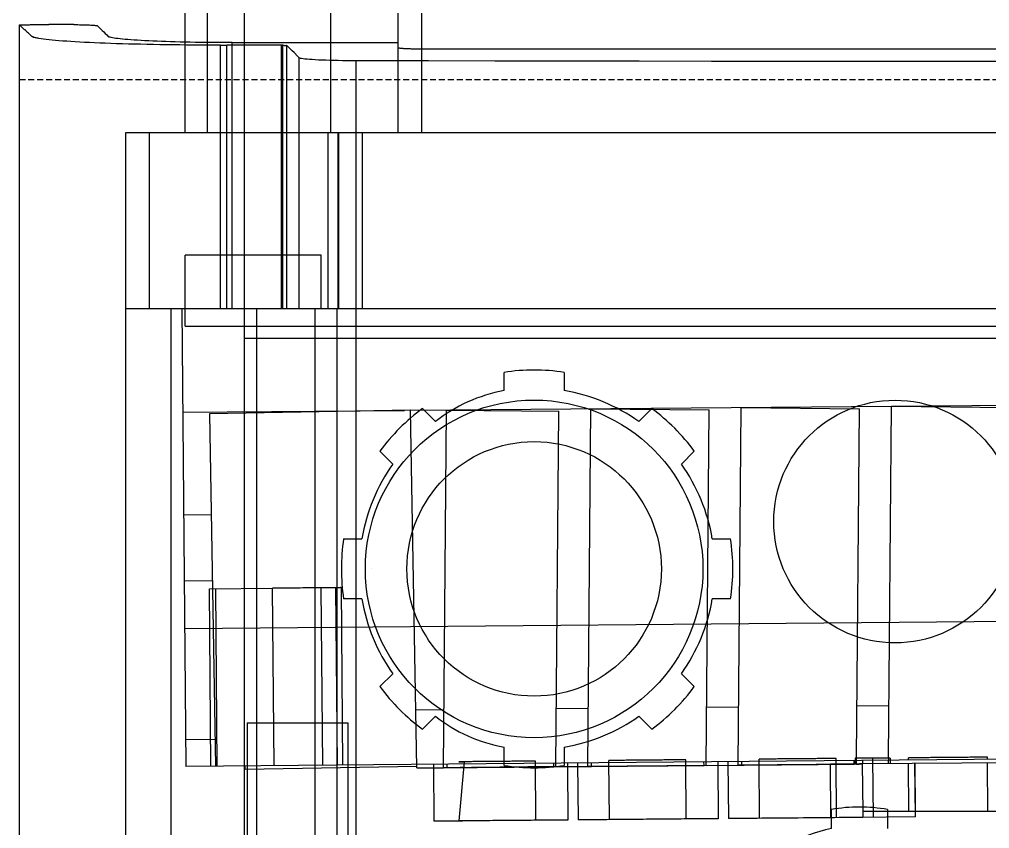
# Model space of a CAD drawing. Extents: x 0 to 171, y 0 to 233.
# Drawn here: x 0 to 81.5, y 80.1 to 148.1 of the extents above; entities that cross this region are included whole.
import ezdxf

# ---------------------------------------------------------------- set-up
doc = ezdxf.new("R2010")
doc.units = 0
doc.linetypes.add('DASHED', pattern=[0.75, 0.5, -0.25])
doc.layers.add('-15N-THT. THIẾT BỊ ĐÓNG MỞ', color=40, linetype='CONTINUOUS')

# ---------------------------------------------------------------- blocks, each defined once
blk = doc.blocks.new('06 - N - SC VSD CHIẾU TRÊN ATV630U75~D11N4')
at = {"layer": '-15N-THT. THIẾT BỊ ĐÓNG MỞ'}
for p, q in [((-71.578, -94.451), (-71.578, 0)), ((-69.693, -94.451), (-69.693, -11.931)), ((-66.607, -11.931), (-66.607, -210.138)), ((-59.335, -94.451), (-59.335, -11.931)), ((-53.682, -94.451), (-53.682, -11.931)), ((-51.693, -94.451), (-51.693, -11.931)), ((-85.5, -85.395), (-85.496, -85.394)), ((-85.208, -85.687), (-85.5, -85.395)), ((-85.5, -233), (-85.5, -85.395)), ((-85.496, -85.394), (-85.485, -85.394)), ((-85.485, -85.394), (-85.467, -85.394)), ((-85.467, -85.394), (-85.443, -85.393)), ((-85.443, -85.393), (-85.411, -85.393)), ((-85.411, -85.393), (-85.374, -85.392)), ((-85.374, -85.392), (-85.33, -85.392)), ((-85.33, -85.392), (-85.281, -85.392)), ((-85.281, -85.392), (-85.227, -85.391)), ((-85.227, -85.391), (-85.169, -85.391)), ((-85.169, -85.391), (-85.106, -85.391)), ((-85.106, -85.391), (-85.039, -85.391)), ((-85.039, -85.391), (-84.969, -85.39)), ((-84.969, -85.39), (-84.896, -85.39)), ((-84.896, -85.39), (-84.82, -85.39)), ((-84.82, -85.39), (-84.742, -85.39)), ((-84.742, -85.39), (-84.662, -85.39)), ((-84.662, -85.39), (-84.58, -85.389)), ((-84.58, -85.389), (-84.496, -85.389)), ((-84.496, -85.389), (-84.41, -85.389)), ((-84.41, -85.389), (-84.323, -85.389)), ((-84.323, -85.389), (-84.235, -85.389)), ((-84.235, -85.389), (-84.145, -85.389)), ((-84.145, -85.389), (-84.055, -85.388)), ((-84.055, -85.388), (-83.963, -85.388)), ((-83.963, -85.388), (-83.871, -85.388)), ((-83.871, -85.388), (-83.778, -85.388)), ((-83.778, -85.388), (-83.684, -85.388)), ((-83.684, -85.388), (-83.59, -85.388)), ((-83.59, -85.388), (-83.495, -85.388)), ((-83.495, -85.388), (-83.4, -85.388)), ((-83.4, -85.388), (-83.305, -85.388)), ((-83.305, -85.388), (-83.209, -85.388)), ((-83.209, -85.388), (-83.114, -85.388)), ((-83.114, -85.388), (-83.018, -85.388)), ((-80.916, -85.388), (-83.018, -85.388)), ((-80.916, -85.388), (-80.757, -85.388)), ((-80.757, -85.388), (-80.599, -85.389)), ((-80.599, -85.389), (-80.443, -85.391)), ((-80.443, -85.391), (-80.29, -85.393)), ((-80.29, -85.393), (-80.141, -85.396)), ((-80.141, -85.396), (-79.998, -85.4)), ((-79.998, -85.4), (-79.86, -85.404)), ((-79.86, -85.404), (-79.728, -85.408)), ((-79.728, -85.408), (-79.605, -85.414)), ((-79.605, -85.414), (-79.49, -85.419)), ((-79.49, -85.419), (-79.384, -85.426)), ((-79.384, -85.426), (-79.287, -85.432)), ((-79.287, -85.432), (-79.201, -85.439)), ((-79.201, -85.439), (-79.126, -85.447)), ((-79.126, -85.447), (-79.063, -85.454)), ((-79.063, -85.454), (-79.011, -85.462)), ((-79.011, -85.462), (-78.972, -85.47)), ((-78.972, -85.47), (-78.945, -85.478)), ((-78.945, -85.478), (-78.93, -85.487)), ((-78.93, -85.487), (-78.802, -85.614)), ((-85.149, -85.745), (-85.208, -85.687)), ((-85.091, -85.804), (-85.149, -85.745)), ((-85.091, -85.804), (-85.091, -85.803)), ((-85.091, -85.803), (-85.091, -85.803)), ((-85.091, -85.803), (-85.09, -85.803)), ((-85.091, -85.804), (-85.091, -85.804)), ((-85.09, -85.803), (-85.09, -85.803)), ((-85.09, -85.803), (-85.089, -85.803)), ((-85.089, -85.803), (-85.088, -85.803)), ((-85.088, -85.803), (-85.088, -85.803)), ((-85.088, -85.803), (-85.087, -85.803)), ((-85.087, -85.803), (-85.086, -85.803)), ((-85.086, -85.803), (-85.085, -85.803)), ((-85.085, -85.803), (-85.083, -85.803)), ((-85.083, -85.803), (-85.082, -85.803)), ((-85.082, -85.803), (-85.081, -85.803)), ((-85.081, -85.803), (-85.079, -85.803)), ((-85.079, -85.803), (-85.077, -85.803)), ((-85.077, -85.803), (-85.076, -85.803)), ((-85.076, -85.803), (-85.074, -85.803)), ((-85.074, -85.803), (-85.072, -85.803)), ((-85.072, -85.803), (-85.07, -85.803)), ((-85.07, -85.803), (-85.068, -85.803)), ((-85.068, -85.803), (-85.065, -85.803)), ((-85.065, -85.803), (-85.063, -85.803)), ((-85.063, -85.803), (-85.061, -85.803)), ((-85.061, -85.803), (-85.058, -85.803)), ((-85.058, -85.803), (-85.055, -85.803)), ((-85.055, -85.803), (-85.053, -85.803)), ((-85.053, -85.803), (-85.05, -85.803)), ((-85.05, -85.803), (-85.047, -85.803)), ((-85.047, -85.803), (-85.044, -85.803)), ((-85.044, -85.803), (-85.04, -85.803)), ((-84.807, -86.037), (-85.04, -85.803)), ((-84.729, -86.115), (-84.807, -86.037)), ((-84.651, -86.193), (-84.729, -86.115)), ((-84.495, -86.349), (-84.651, -86.193)), ((-84.479, -86.362), (-84.495, -86.349)), ((-84.459, -86.376), (-84.479, -86.362)), ((-84.434, -86.389), (-84.459, -86.376)), ((-84.406, -86.403), (-84.434, -86.389)), ((-84.373, -86.416), (-84.406, -86.403)), ((-78.802, -85.614), (-78.675, -85.742)), ((-78.675, -85.742), (-78.547, -85.87)), ((-78.547, -85.87), (-78.419, -85.997)), ((-78.419, -85.997), (-78.292, -86.125)), ((-78.292, -86.125), (-78.164, -86.253)), ((-78.164, -86.253), (-78.036, -86.38)), ((-78.003, -86.404), (-78.036, -86.38)), ((-84.335, -86.43), (-84.373, -86.416)), ((-84.294, -86.443), (-84.335, -86.43)), ((-84.33, -86.448), (-84.326, -86.447)), ((-84.277, -86.462), (-84.33, -86.448)), ((-84.326, -86.447), (-84.322, -86.446)), ((-84.322, -86.446), (-84.317, -86.446)), ((-84.317, -86.446), (-84.312, -86.445)), ((-84.312, -86.445), (-84.306, -86.444)), ((-84.306, -86.444), (-84.3, -86.444)), ((-84.3, -86.444), (-84.294, -86.443)), ((-84.22, -86.477), (-84.277, -86.462)), ((-84.157, -86.491), (-84.22, -86.477)), ((-84.089, -86.506), (-84.157, -86.491)), ((-84.016, -86.52), (-84.089, -86.506)), ((-83.938, -86.535), (-84.016, -86.52)), ((-83.855, -86.549), (-83.938, -86.535)), ((-83.673, -86.577), (-83.855, -86.549)), ((-83.472, -86.605), (-83.673, -86.577)), ((-83.251, -86.632), (-83.472, -86.605)), ((-83.01, -86.659), (-83.251, -86.632)), ((-82.751, -86.686), (-83.01, -86.659)), ((-82.472, -86.712), (-82.751, -86.686)), ((-82.174, -86.737), (-82.472, -86.712)), ((-81.859, -86.762), (-82.174, -86.737)), ((-81.526, -86.786), (-81.859, -86.762)), ((-81.176, -86.809), (-81.526, -86.786)), ((-80.809, -86.832), (-81.176, -86.809)), ((-80.426, -86.854), (-80.809, -86.832)), ((-80.028, -86.875), (-80.426, -86.854)), ((-79.614, -86.896), (-80.028, -86.875)), ((-79.186, -86.916), (-79.614, -86.896)), ((-78.744, -86.934), (-79.186, -86.916)), ((-78.288, -86.952), (-78.744, -86.934)), ((-77.82, -86.97), (-78.288, -86.952)), ((-77.95, -86.428), (-78.003, -86.404)), ((-77.877, -86.451), (-77.95, -86.428)), ((-77.786, -86.474), (-77.877, -86.451)), ((-77.34, -86.986), (-77.82, -86.97)), ((-77.675, -86.497), (-77.786, -86.474)), ((-77.545, -86.52), (-77.675, -86.497)), ((-77.397, -86.542), (-77.545, -86.52)), ((-77.23, -86.564), (-77.397, -86.542)), ((-76.849, -87.001), (-77.34, -86.986)), ((-77.046, -86.586), (-77.23, -86.564)), ((-76.843, -86.607), (-77.046, -86.586)), ((-76.347, -87.015), (-76.849, -87.001)), ((-76.623, -86.628), (-76.843, -86.607)), ((-76.386, -86.648), (-76.623, -86.628)), ((-76.132, -86.668), (-76.386, -86.648)), ((-75.835, -87.029), (-76.347, -87.015)), ((-75.863, -86.687), (-76.132, -86.668)), ((-75.578, -86.705), (-75.863, -86.687)), ((-75.314, -87.041), (-75.835, -87.029)), ((-75.278, -86.723), (-75.578, -86.705)), ((-74.783, -87.052), (-75.314, -87.041)), ((-74.963, -86.74), (-75.278, -86.723)), ((-74.635, -86.756), (-74.963, -86.74)), ((-74.245, -87.063), (-74.783, -87.052)), ((-74.294, -86.772), (-74.635, -86.756)), ((-73.939, -86.787), (-74.294, -86.772)), ((-73.7, -87.072), (-74.245, -87.063)), ((-73.573, -86.801), (-73.939, -86.787)), ((-73.148, -87.08), (-73.7, -87.072)), ((-73.196, -86.814), (-73.573, -86.801)), ((-72.808, -86.826), (-73.196, -86.814)), ((-72.591, -87.087), (-73.148, -87.08)), ((-72.41, -86.838), (-72.808, -86.826)), ((-72.029, -87.093), (-72.591, -87.087)), ((-72.003, -86.848), (-72.41, -86.838)), ((-71.464, -87.098), (-72.029, -87.093)), ((-71.588, -86.858), (-72.003, -86.848)), ((-71.166, -86.866), (-71.588, -86.858)), ((-70.896, -87.102), (-71.464, -87.098)), ((-70.736, -86.874), (-71.166, -86.866)), ((-70.326, -87.105), (-70.896, -87.102)), ((-70.301, -86.88), (-70.736, -86.874)), ((-69.753, -87.107), (-70.326, -87.105)), ((-69.86, -86.886), (-70.301, -86.88)), ((-69.416, -86.891), (-69.86, -86.886)), ((-69.18, -87.107), (-69.753, -87.107)), ((-68.968, -86.894), (-69.416, -86.891)), ((-68.605, -87.107), (-69.18, -87.107)), ((-68.517, -86.897), (-68.968, -86.894)), ((-68.605, -87.107), (-68.53, -87.109)), ((-68.605, -109.225), (-68.605, -87.107)), ((-68.53, -87.109), (-68.381, -87.113)), ((-68.064, -86.898), (-68.517, -86.897)), ((-68.381, -87.113), (-68.306, -87.115)), ((-68.306, -87.115), (-68.232, -87.118)), ((-68.232, -87.118), (-68.157, -87.12)), ((-68.157, -87.12), (-68.083, -87.122)), ((-67.813, -87.122), (-68.083, -87.122)), ((-68.083, -109.225), (-68.083, -87.122)), ((-67.611, -86.899), (-68.064, -86.898)), ((-67.746, -87.122), (-67.813, -87.122)), ((-63.52, -87.122), (-67.746, -87.122)), ((-67.611, -109.225), (-67.611, -86.899)), ((-67.611, -86.899), (-53.701, -86.899)), ((-63.498, -87.122), (-63.52, -87.122)), ((-63.52, -87.122), (-63.52, -109.225)), ((-63.431, -87.123), (-63.498, -87.122)), ((-63.408, -87.123), (-63.431, -87.123)), ((-63.364, -87.123), (-63.408, -87.123)), ((-63.364, -87.123), (-63.343, -87.124)), ((-63.364, -109.225), (-63.364, -87.123)), ((-63.343, -87.124), (-63.323, -87.124)), ((-63.323, -87.124), (-63.303, -87.124)), ((-63.303, -87.124), (-63.283, -87.125)), ((-63.283, -87.125), (-63.264, -87.125)), ((-63.264, -87.125), (-63.246, -87.126)), ((-63.246, -87.126), (-63.228, -87.127)), ((-63.228, -87.127), (-63.211, -87.127)), ((-63.211, -87.127), (-63.194, -87.128)), ((-63.194, -87.128), (-63.178, -87.129)), ((-63.178, -87.129), (-63.162, -87.13)), ((-63.162, -87.13), (-63.147, -87.13)), ((-63.147, -87.13), (-63.133, -87.131)), ((-63.133, -87.131), (-63.12, -87.132)), ((-63.12, -87.132), (-63.108, -87.133)), ((-63.108, -87.133), (-63.096, -87.134)), ((-63.096, -87.134), (-63.085, -87.135)), ((-63.085, -87.135), (-63.075, -87.136)), ((-63.075, -87.136), (-63.066, -87.137)), ((-63.054, -87.138), (-63.066, -87.137)), ((-63.066, -87.137), (-63.066, -109.225)), ((-63.048, -87.138), (-63.054, -87.138)), ((-63.042, -87.138), (-63.048, -87.138)), ((-63.036, -87.138), (-63.042, -87.138)), ((-63.03, -87.139), (-63.036, -87.138)), ((-63.024, -87.139), (-63.03, -87.139)), ((-62.727, -87.436), (-63.024, -87.139)), ((-63.024, -109.225), (-63.024, -87.139)), ((-53.701, -86.899), (-53.701, -94.451)), ((-53.701, -86.899), (-53.696, -86.902)), ((-53.696, -86.902), (-53.691, -86.906)), ((-53.691, -86.906), (-53.688, -86.909)), ((-53.688, -86.909), (-53.685, -86.913)), ((-53.685, -86.913), (-53.683, -86.917)), ((-53.683, -86.917), (-53.682, -86.92)), ((-53.682, -86.92), (-53.682, -86.924)), ((-62.578, -87.585), (-62.727, -87.436)), ((-62.429, -87.733), (-62.578, -87.585)), ((-62.132, -88.031), (-62.429, -87.733)), ((-61.984, -88.179), (-62.132, -88.031)), ((-53.68, -87.345), (-53.682, -87.34)), ((-53.674, -87.35), (-53.68, -87.345)), ((-53.664, -87.354), (-53.674, -87.35)), ((-53.65, -87.359), (-53.664, -87.354)), ((-53.632, -87.364), (-53.65, -87.359)), ((-53.61, -87.368), (-53.632, -87.364)), ((-53.585, -87.373), (-53.61, -87.368)), ((-53.555, -87.377), (-53.585, -87.373)), ((-53.522, -87.381), (-53.555, -87.377)), ((-53.485, -87.386), (-53.522, -87.381)), ((-53.445, -87.39), (-53.485, -87.386)), ((-53.401, -87.394), (-53.445, -87.39)), ((-53.353, -87.398), (-53.401, -87.394)), ((-53.302, -87.402), (-53.353, -87.398)), ((-53.248, -87.405), (-53.302, -87.402)), ((-53.191, -87.409), (-53.248, -87.405)), ((-53.131, -87.412), (-53.191, -87.409)), ((-53.068, -87.416), (-53.131, -87.412)), ((-53.002, -87.419), (-53.068, -87.416)), ((-52.934, -87.422), (-53.002, -87.419)), ((-52.863, -87.425), (-52.934, -87.422)), ((-52.789, -87.427), (-52.863, -87.425)), ((-52.714, -87.43), (-52.789, -87.427)), ((-52.636, -87.432), (-52.714, -87.43)), ((-52.557, -87.434), (-52.636, -87.432)), ((-52.475, -87.436), (-52.557, -87.434)), ((-52.392, -87.438), (-52.475, -87.436)), ((-52.308, -87.44), (-52.392, -87.438)), ((-52.223, -87.441), (-52.308, -87.44)), ((-52.136, -87.442), (-52.223, -87.441)), ((-52.049, -87.443), (-52.136, -87.442)), ((-51.96, -87.444), (-52.049, -87.443)), ((-51.872, -87.444), (-51.96, -87.444)), ((-51.783, -87.445), (-51.872, -87.444)), ((-51.693, -87.445), (-51.783, -87.445)), ((51.693, -87.445), (-51.693, -87.445)), ((-61.948, -88.199), (-61.983, -88.179)), ((-61.983, -109.225), (-61.983, -88.179)), ((-61.883, -88.219), (-61.948, -88.199)), ((-61.789, -88.239), (-61.883, -88.219)), ((-61.666, -88.258), (-61.789, -88.239)), ((-61.514, -88.277), (-61.666, -88.258)), ((-61.335, -88.295), (-61.514, -88.277)), ((-61.131, -88.312), (-61.335, -88.295)), ((-60.901, -88.328), (-61.131, -88.312)), ((-60.647, -88.343), (-60.901, -88.328)), ((-60.372, -88.358), (-60.647, -88.343)), ((-60.076, -88.371), (-60.372, -88.358)), ((-59.762, -88.383), (-60.076, -88.371)), ((-59.431, -88.393), (-59.762, -88.383)), ((-59.085, -88.402), (-59.431, -88.393)), ((-58.727, -88.41), (-59.085, -88.402)), ((-58.358, -88.416), (-58.727, -88.41)), ((-57.981, -88.421), (-58.358, -88.416)), ((-57.598, -88.424), (-57.981, -88.421)), ((-57.211, -88.426), (-57.598, -88.424)), ((-51.139, -88.437), (-57.211, -88.426)), ((-57.211, -229.969), (-57.211, -88.426)), ((-45.568, -88.448), (-51.139, -88.437)), ((-39.494, -88.457), (-45.568, -88.448)), ((-33.419, -88.464), (-39.494, -88.457)), ((-27.344, -88.471), (-33.419, -88.464)), ((-21.268, -88.476), (-27.344, -88.471)), ((-15.192, -88.48), (-21.268, -88.476)), ((-9.115, -88.483), (-15.192, -88.48)), ((-3.038, -88.484), (-9.115, -88.483)), ((-76.549, -94.451), (-76.549, -94.451)), ((-76.549, -94.451), (-53.701, -94.451)), ((-76.549, -209.641), (-76.549, -94.451)), ((-74.56, -109.225), (-74.56, -94.451)), ((-71.578, -94.451), (-71.578, -94.451)), ((-59.596, -94.451), (-59.596, -109.225)), ((-58.722, -109.225), (-58.722, -94.451)), ((-58.653, -94.451), (-58.653, -94.451)), ((-58.653, -109.225), (-58.653, -94.451)), ((-56.664, -109.225), (-56.664, -94.451)), ((-53.701, -94.451), (53.701, -94.451)), ((-53.682, -94.451), (-53.682, -94.451)), ((-71.578, -110.717), (-71.578, -104.751)), ((-60.144, -104.751), (-71.578, -104.751)), ((-71.578, -104.751), (-71.578, -104.751)), ((-60.144, -104.751), (-60.144, -104.751)), ((-60.144, -109.225), (-60.144, -104.751)), ((-76.549, -109.225), (-76.549, -109.225)), ((-76.549, -109.225), (76.549, -109.225)), ((-72.789, -109.225), (-72.789, -214.612)), ((-72.789, -109.225), (-72.789, -109.225)), ((-71.842, -109.225), (-71.507, -147.702)), ((-71.842, -109.225), (-71.842, -109.225)), ((-71.578, -109.225), (-71.578, -109.225)), ((-66.607, -109.225), (-66.607, -109.225)), ((-65.589, -109.225), (-65.589, -214.612)), ((-60.641, -109.225), (-60.641, -109.225)), ((-60.641, -199.202), (-60.641, -109.225)), ((-60.144, -109.225), (-60.144, -109.225)), ((-58.795, -225.052), (-58.795, -109.225)), ((-58.653, -109.225), (-58.653, -109.225)), ((-71.578, -110.717), (71.578, -110.717)), ((-71.578, -110.717), (-71.578, -110.717)), ((-66.607, -110.717), (-66.607, -110.717)), ((-66.607, -111.711), (66.607, -111.711)), ((-44.78, -116.126), (-44.78, -114.591)), ((-44.78, -114.591), (-44.78, -114.591)), ((-42.254, -114.399), (-42.254, -114.399)), ((-39.729, -114.591), (-39.729, -116.126)), ((-39.729, -114.591), (-39.729, -114.591)), ((-44.78, -116.126), (-44.78, -116.126)), ((-39.729, -116.126), (-39.729, -116.126)), ((-71.776, -116.79), (-71.776, -116.79)), ((-52.635, -117.78), (76.355, -116.645)), ((-42.254, -116.918), (-42.254, -116.918)), ((-71.766, -117.947), (-53.132, -117.784)), ((-71.766, -117.947), (-71.766, -117.947)), ((-52.636, -117.776), (-69.535, -118.071)), ((-69.535, -118.071), (-69.535, -118.071)), ((-69.535, -118.071), (-69.018, -147.68)), ((-53.132, -117.784), (-53.132, -117.784)), ((-52.111, -147.814), (-52.636, -117.776)), ((-52.636, -117.776), (-52.636, -117.776)), ((-52.635, -117.78), (-52.635, -117.78)), ((-51.637, -117.64), (-50.552, -118.726)), ((-51.637, -117.64), (-51.637, -117.64)), ((-49.872, -147.794), (-49.61, -117.776)), ((-49.61, -117.776), (-49.61, -117.776)), ((-49.61, -117.776), (-40.171, -117.862)), ((-40.432, -147.707), (-40.171, -117.862)), ((-40.171, -117.862), (-40.171, -117.862)), ((-37.749, -147.684), (-37.487, -117.665)), ((-37.487, -117.665), (-37.487, -117.665)), ((-37.487, -117.665), (-27.545, -117.752)), ((-33.453, -118.726), (-32.368, -117.64)), ((-32.368, -117.64), (-32.368, -117.64)), ((-27.806, -147.597), (-27.545, -117.752)), ((-27.545, -117.752), (-27.545, -117.752)), ((-25.123, -147.574), (-24.861, -117.555)), ((-24.861, -117.555), (-24.861, -117.555)), ((-24.861, -117.555), (-14.919, -117.642)), ((-15.175, -147.007), (-14.919, -117.642)), ((-14.919, -117.642), (-14.919, -117.642)), ((-12.493, -146.983), (-12.235, -117.445)), ((-12.235, -117.445), (-12.235, -117.445)), ((-12.235, -117.445), (-2.293, -117.532)), ((-50.552, -118.726), (-50.552, -118.726)), ((-33.453, -118.726), (-33.453, -118.726)), ((-54.124, -122.297), (-55.209, -121.212)), ((-55.209, -121.212), (-55.209, -121.212)), ((-28.797, -121.212), (-29.882, -122.297)), ((-28.797, -121.212), (-28.797, -121.212)), ((-54.124, -122.297), (-54.124, -122.297)), ((-29.882, -122.297), (-29.882, -122.297)), ((-71.691, -126.555), (-69.387, -126.535)), ((-71.691, -126.555), (-71.691, -126.555)), ((-69.387, -126.535), (-69.387, -126.535)), ((-22.121, -127.121), (-22.121, -127.121)), ((-58.258, -128.573), (-56.723, -128.573)), ((-58.258, -128.573), (-58.258, -128.573)), ((-56.723, -128.573), (-56.723, -128.573)), ((-27.282, -128.573), (-25.748, -128.573)), ((-27.282, -128.573), (-27.282, -128.573)), ((-25.748, -128.573), (-25.748, -128.573)), ((-55.931, -131.098), (-55.931, -131.098)), ((-52.44, -131.098), (-52.44, -131.098)), ((-31.566, -131.098), (-31.566, -131.098)), ((-28.075, -131.098), (-28.075, -131.098)), ((-71.643, -132.089), (-69.29, -132.069)), ((-69.535, -132.77), (-64.239, -132.724)), ((-69.535, -132.77), (-69.535, -132.77)), ((-69.405, -147.683), (-69.535, -132.77)), ((-69.405, -147.683), (-69.535, -132.77)), ((-69.038, -132.766), (-68.908, -147.679)), ((-69.038, -132.766), (-68.908, -147.679)), ((-63.999, -132.722), (-64.239, -132.724)), ((-64.109, -147.637), (-64.239, -132.724)), ((-63.76, -132.72), (-63.999, -132.722)), ((-63.521, -132.718), (-63.76, -132.72)), ((-63.284, -132.716), (-63.521, -132.718)), ((-63.048, -132.714), (-63.284, -132.716)), ((-62.814, -132.712), (-63.048, -132.714)), ((-62.583, -132.71), (-62.814, -132.712)), ((-62.355, -132.708), (-62.583, -132.71)), ((-62.129, -132.706), (-62.355, -132.708)), ((-61.908, -132.704), (-62.129, -132.706)), ((-61.69, -132.702), (-61.908, -132.704)), ((-61.477, -132.7), (-61.69, -132.702)), ((-61.269, -132.698), (-61.477, -132.7)), ((-61.065, -132.697), (-61.269, -132.698)), ((-60.868, -132.695), (-61.065, -132.697)), ((-60.675, -132.693), (-60.868, -132.695)), ((-60.489, -132.692), (-60.675, -132.693)), ((-60.31, -132.69), (-60.489, -132.692)), ((-60.137, -132.688), (-60.31, -132.69)), ((-59.972, -132.687), (-60.137, -132.688)), ((-60.007, -147.601), (-60.137, -132.688)), ((-59.814, -132.686), (-59.972, -132.687)), ((-59.663, -132.684), (-59.814, -132.686)), ((-59.521, -132.683), (-59.663, -132.684)), ((-59.386, -132.682), (-59.521, -132.683)), ((-59.26, -132.681), (-59.386, -132.682)), ((-59.142, -132.68), (-59.26, -132.681)), ((-59.033, -132.679), (-59.142, -132.68)), ((-58.932, -132.678), (-59.033, -132.679)), ((-58.943, -132.678), (-58.813, -147.591)), ((-58.841, -132.677), (-58.932, -132.678)), ((-58.759, -132.676), (-58.841, -132.677)), ((-58.686, -132.676), (-58.759, -132.676)), ((-58.623, -132.675), (-58.686, -132.676)), ((-58.569, -132.675), (-58.623, -132.675)), ((-58.525, -132.674), (-58.569, -132.675)), ((-58.491, -132.674), (-58.525, -132.674)), ((-58.466, -132.674), (-58.491, -132.674)), ((-58.451, -132.674), (-58.466, -132.674)), ((-58.446, -132.674), (-58.451, -132.674)), ((-58.316, -147.586), (-58.446, -132.674)), ((-58.446, -132.674), (-58.446, -132.674)), ((-56.723, -133.623), (-58.258, -133.623)), ((-58.258, -133.623), (-58.258, -133.623)), ((-56.723, -133.623), (-56.723, -133.623)), ((-25.748, -133.623), (-27.282, -133.623)), ((-27.282, -133.623), (-27.282, -133.623)), ((-25.748, -133.623), (-25.748, -133.623)), ((71.841, -134.879), (-71.607, -136.14)), ((-55.209, -140.984), (-54.124, -139.899)), ((-54.124, -139.899), (-54.124, -139.899)), ((-29.882, -139.899), (-28.797, -140.984)), ((-29.882, -139.899), (-29.882, -139.899)), ((-55.209, -140.984), (-55.209, -140.984)), ((-28.797, -140.984), (-28.797, -140.984)), ((-15.137, -142.602), (-12.454, -142.578)), ((-52.196, -142.929), (-49.829, -142.909)), ((-40.389, -142.822), (-37.706, -142.799)), ((-27.763, -142.712), (-25.08, -142.688)), ((-66.358, -144.023), (-66.358, -158.737)), ((-66.358, -144.023), (-57.907, -144.023)), ((-57.907, -144.023), (-57.907, -158.737)), ((-50.552, -143.471), (-51.637, -144.556)), ((-50.552, -143.471), (-50.552, -143.471)), ((-32.368, -144.556), (-33.453, -143.471)), ((-33.453, -143.471), (-33.453, -143.471)), ((-51.637, -144.556), (-51.637, -144.556)), ((-32.368, -144.556), (-32.368, -144.556)), ((-71.526, -145.421), (-69.058, -145.399)), ((-42.254, -145.278), (-42.254, -145.278)), ((71.942, -146.441), (-71.507, -147.702)), ((-44.78, -147.605), (-44.78, -146.07)), ((-44.78, -146.07), (-44.78, -146.07)), ((-39.729, -146.07), (-39.729, -147.605)), ((-39.729, -146.07), (-39.729, -146.07)), ((-50.721, -147.52), (-50.679, -152.292)), ((-49.563, -147.791), (-49.565, -147.51)), ((-48.572, -147.298), (-48.59, -147.298)), ((-48.59, -147.298), (-48.097, -147.298)), ((-48.547, -147.298), (-48.572, -147.298)), ((-48.561, -152.269), (-48.101, -147.298)), ((-48.516, -147.298), (-48.547, -147.298)), ((-48.477, -147.297), (-48.516, -147.298)), ((-48.432, -147.297), (-48.477, -147.297)), ((-48.379, -147.296), (-48.432, -147.297)), ((-48.321, -147.296), (-48.379, -147.296)), ((-48.255, -147.295), (-48.321, -147.296)), ((-48.184, -147.295), (-48.255, -147.295)), ((-48.106, -147.294), (-48.184, -147.295)), ((-48.022, -147.293), (-48.106, -147.294)), ((-48.097, -147.298), (-48.101, -147.298)), ((-47.933, -147.293), (-48.022, -147.293)), ((-47.837, -147.292), (-47.933, -147.293)), ((-47.737, -147.291), (-47.837, -147.292)), ((-47.631, -147.29), (-47.737, -147.291)), ((-47.52, -147.289), (-47.631, -147.29)), ((-47.404, -147.288), (-47.52, -147.289)), ((-47.284, -147.287), (-47.404, -147.288)), ((-47.16, -147.286), (-47.284, -147.287)), ((-47.032, -147.285), (-47.16, -147.286)), ((-46.9, -147.284), (-47.032, -147.285)), ((-46.765, -147.282), (-46.9, -147.284)), ((-46.627, -147.281), (-46.765, -147.282)), ((-46.486, -147.28), (-46.627, -147.281)), ((-46.343, -147.279), (-46.486, -147.28)), ((-46.197, -147.277), (-46.343, -147.279)), ((-46.05, -147.276), (-46.197, -147.277)), ((-45.901, -147.275), (-46.05, -147.276)), ((-45.751, -147.274), (-45.901, -147.275)), ((-45.6, -147.272), (-45.751, -147.274)), ((-45.449, -147.271), (-45.6, -147.272)), ((-45.297, -147.27), (-45.449, -147.271)), ((-45.146, -147.268), (-45.297, -147.27)), ((-44.995, -147.267), (-45.146, -147.268)), ((-44.845, -147.266), (-44.995, -147.267)), ((-44.696, -147.264), (-44.845, -147.266)), ((-44.549, -147.263), (-44.696, -147.264)), ((-44.404, -147.262), (-44.549, -147.263)), ((-44.26, -147.261), (-44.404, -147.262)), ((-44.119, -147.259), (-44.26, -147.261)), ((-43.981, -147.258), (-44.119, -147.259)), ((-43.846, -147.257), (-43.981, -147.258)), ((-43.714, -147.256), (-43.846, -147.257)), ((-43.586, -147.255), (-43.714, -147.256)), ((-43.462, -147.254), (-43.586, -147.255)), ((-43.342, -147.252), (-43.462, -147.254)), ((-43.226, -147.251), (-43.342, -147.252)), ((-43.115, -147.251), (-43.226, -147.251)), ((-43.01, -147.25), (-43.115, -147.251)), ((-42.909, -147.249), (-43.01, -147.25)), ((-42.814, -147.248), (-42.909, -147.249)), ((-42.724, -147.247), (-42.814, -147.248)), ((-42.64, -147.246), (-42.724, -147.247)), ((-42.562, -147.246), (-42.64, -147.246)), ((-42.491, -147.245), (-42.562, -147.246)), ((-42.426, -147.245), (-42.491, -147.245)), ((-42.367, -147.244), (-42.426, -147.245)), ((-42.315, -147.244), (-42.367, -147.244)), ((-42.269, -147.243), (-42.315, -147.244)), ((-42.231, -147.243), (-42.269, -147.243)), ((-42.199, -147.243), (-42.231, -147.243)), ((-42.174, -147.242), (-42.199, -147.243)), ((-42.156, -147.242), (-42.174, -147.242)), ((-42.142, -147.242), (-42.156, -147.242)), ((-42.099, -152.213), (-42.142, -147.242)), ((-40.608, -147.468), (-40.609, -147.428)), ((-40.608, -147.508), (-40.608, -147.468)), ((-40.608, -147.548), (-40.608, -147.508)), ((-39.453, -147.417), (-39.411, -152.189)), ((-38.598, -147.41), (-38.557, -152.182)), ((-37.44, -147.681), (-37.443, -147.4)), ((-35.935, -152.159), (-35.978, -147.188)), ((-35.975, -147.188), (-35.978, -147.188)), ((-35.964, -147.188), (-35.975, -147.188)), ((-35.947, -147.188), (-35.964, -147.188)), ((-35.922, -147.188), (-35.947, -147.188)), ((-35.89, -147.187), (-35.922, -147.188)), ((-35.851, -147.187), (-35.89, -147.187)), ((-35.806, -147.187), (-35.851, -147.187)), ((-35.754, -147.186), (-35.806, -147.187)), ((-35.695, -147.186), (-35.754, -147.186)), ((-35.63, -147.185), (-35.695, -147.186)), ((-35.558, -147.185), (-35.63, -147.185)), ((-35.48, -147.184), (-35.558, -147.185)), ((-35.397, -147.183), (-35.48, -147.184)), ((-35.307, -147.182), (-35.397, -147.183)), ((-35.212, -147.182), (-35.307, -147.182)), ((-35.111, -147.181), (-35.212, -147.182)), ((-35.005, -147.18), (-35.111, -147.181)), ((-34.894, -147.179), (-35.005, -147.18)), ((-34.779, -147.178), (-34.894, -147.179)), ((-34.659, -147.177), (-34.779, -147.178)), ((-34.535, -147.176), (-34.659, -147.177)), ((-34.407, -147.175), (-34.535, -147.176)), ((-34.275, -147.173), (-34.407, -147.175)), ((-34.14, -147.172), (-34.275, -147.173)), ((-34.001, -147.171), (-34.14, -147.172)), ((-33.86, -147.17), (-34.001, -147.171)), ((-33.717, -147.169), (-33.86, -147.17)), ((-33.572, -147.167), (-33.717, -147.169)), ((-33.424, -147.166), (-33.572, -147.167)), ((-33.275, -147.165), (-33.424, -147.166)), ((-33.125, -147.163), (-33.275, -147.165)), ((-32.975, -147.162), (-33.125, -147.163)), ((-32.823, -147.161), (-32.975, -147.162)), ((-32.672, -147.159), (-32.823, -147.161)), ((-32.52, -147.158), (-32.672, -147.159)), ((-32.37, -147.157), (-32.52, -147.158)), ((-32.22, -147.155), (-32.37, -147.157)), ((-32.071, -147.154), (-32.22, -147.155)), ((-31.923, -147.153), (-32.071, -147.154)), ((-31.778, -147.152), (-31.923, -147.153)), ((-31.635, -147.15), (-31.778, -147.152)), ((-31.494, -147.149), (-31.635, -147.15)), ((-31.355, -147.148), (-31.494, -147.149)), ((-31.22, -147.147), (-31.355, -147.148)), ((-31.088, -147.146), (-31.22, -147.147)), ((-30.96, -147.144), (-31.088, -147.146)), ((-30.836, -147.143), (-30.96, -147.144)), ((-30.716, -147.142), (-30.836, -147.143)), ((-30.601, -147.141), (-30.716, -147.142)), ((-30.49, -147.14), (-30.601, -147.141)), ((-30.384, -147.139), (-30.49, -147.14)), ((-30.283, -147.139), (-30.384, -147.139)), ((-30.188, -147.138), (-30.283, -147.139)), ((-30.098, -147.137), (-30.188, -147.138)), ((-30.015, -147.136), (-30.098, -147.137)), ((-29.937, -147.136), (-30.015, -147.136)), ((-29.865, -147.135), (-29.937, -147.136)), ((-29.8, -147.134), (-29.865, -147.135)), ((-29.741, -147.134), (-29.8, -147.134)), ((-29.689, -147.133), (-29.741, -147.134)), ((-29.644, -147.133), (-29.689, -147.133)), ((-29.605, -147.133), (-29.644, -147.133)), ((-29.573, -147.132), (-29.605, -147.133)), ((-29.548, -147.132), (-29.573, -147.132)), ((-29.531, -147.132), (-29.548, -147.132)), ((-29.52, -147.132), (-29.531, -147.132)), ((-29.517, -147.132), (-29.52, -147.132)), ((-29.473, -152.103), (-29.517, -147.132)), ((-27.981, -147.558), (-27.983, -147.317)), ((-26.827, -147.307), (-26.786, -152.079)), ((-25.973, -147.3), (-25.931, -152.072)), ((-15.29, -147.488), (-25.123, -147.574)), ((-24.814, -147.571), (-24.817, -147.29)), ((-23.349, -147.078), (-23.353, -147.078)), ((-23.309, -152.049), (-23.353, -147.078)), ((-23.339, -147.078), (-23.349, -147.078)), ((-23.321, -147.078), (-23.339, -147.078)), ((-23.296, -147.078), (-23.321, -147.078)), ((-23.264, -147.077), (-23.296, -147.078)), ((-23.226, -147.077), (-23.264, -147.077)), ((-23.18, -147.077), (-23.226, -147.077)), ((-23.128, -147.076), (-23.18, -147.077)), ((-23.069, -147.076), (-23.128, -147.076)), ((-23.004, -147.075), (-23.069, -147.076)), ((-22.933, -147.074), (-23.004, -147.075)), ((-22.855, -147.074), (-22.933, -147.074)), ((-22.771, -147.073), (-22.855, -147.074)), ((-22.681, -147.072), (-22.771, -147.073)), ((-22.586, -147.071), (-22.681, -147.072)), ((-22.485, -147.07), (-22.586, -147.071)), ((-22.38, -147.07), (-22.485, -147.07)), ((-22.269, -147.069), (-22.38, -147.07)), ((-22.153, -147.068), (-22.269, -147.069)), ((-22.033, -147.067), (-22.153, -147.068)), ((-21.909, -147.065), (-22.033, -147.067)), ((-21.781, -147.064), (-21.909, -147.065)), ((-21.649, -147.063), (-21.781, -147.064)), ((-21.514, -147.062), (-21.649, -147.063)), ((-21.376, -147.061), (-21.514, -147.062)), ((-21.235, -147.06), (-21.376, -147.061)), ((-21.091, -147.058), (-21.235, -147.06)), ((-21.177, -147.539), (-20.867, -147.537)), ((-20.946, -147.057), (-21.091, -147.058)), ((-20.799, -147.056), (-20.946, -147.057)), ((-20.867, -147.537), (-20.555, -147.534)), ((-20.65, -147.054), (-20.799, -147.056)), ((-20.5, -147.053), (-20.65, -147.054)), ((-20.555, -147.534), (-20.242, -147.531)), ((-20.349, -147.052), (-20.5, -147.053)), ((-20.198, -147.051), (-20.349, -147.052)), ((-20.242, -147.531), (-19.928, -147.528)), ((-20.046, -147.049), (-20.198, -147.051)), ((-19.895, -147.048), (-20.046, -147.049)), ((-19.928, -147.528), (-19.614, -147.526)), ((-19.744, -147.047), (-19.895, -147.048)), ((-19.594, -147.045), (-19.744, -147.047)), ((-19.614, -147.526), (-19.302, -147.523)), ((-19.445, -147.044), (-19.594, -147.045)), ((-19.298, -147.043), (-19.445, -147.044)), ((-19.302, -147.523), (-18.992, -147.52)), ((-19.152, -147.041), (-19.298, -147.043)), ((-19.009, -147.04), (-19.152, -147.041)), ((-18.868, -147.039), (-19.009, -147.04)), ((-18.992, -147.52), (-18.686, -147.517)), ((-18.73, -147.038), (-18.868, -147.039)), ((-18.595, -147.037), (-18.73, -147.038)), ((-18.686, -147.517), (-18.383, -147.515)), ((-18.463, -147.035), (-18.595, -147.037)), ((-18.335, -147.034), (-18.463, -147.035)), ((-18.383, -147.515), (-18.085, -147.512)), ((-18.211, -147.033), (-18.335, -147.034)), ((-18.091, -147.032), (-18.211, -147.033)), ((-17.975, -147.031), (-18.091, -147.032)), ((-18.085, -147.512), (-17.793, -147.51)), ((-17.864, -147.03), (-17.975, -147.031)), ((-17.758, -147.029), (-17.864, -147.03)), ((-17.793, -147.51), (-17.507, -147.507)), ((-17.658, -147.028), (-17.758, -147.029)), ((-17.562, -147.028), (-17.658, -147.028)), ((-17.473, -147.027), (-17.562, -147.028)), ((-17.507, -147.507), (-17.229, -147.505)), ((-17.389, -147.026), (-17.473, -147.027)), ((-17.311, -147.025), (-17.389, -147.026)), ((-17.353, -147.506), (-17.354, -147.506)), ((-17.315, -151.997), (-17.354, -147.506)), ((-17.352, -147.506), (-17.353, -147.506)), ((-17.353, -147.506), (-17.353, -147.506)), ((-17.351, -147.506), (-17.352, -147.506)), ((-17.35, -147.506), (-17.351, -147.506)), ((-17.33, -147.506), (-17.35, -147.506)), ((-17.295, -147.505), (-17.33, -147.506)), ((-17.24, -147.025), (-17.311, -147.025)), ((-17.244, -147.505), (-17.295, -147.505)), ((-17.178, -147.504), (-17.244, -147.505)), ((-17.174, -147.024), (-17.24, -147.025)), ((-17.229, -147.505), (-16.958, -147.502)), ((-17.096, -147.504), (-17.178, -147.504)), ((-17.116, -147.024), (-17.174, -147.024)), ((-17.063, -147.023), (-17.116, -147.024)), ((-17, -147.503), (-17.096, -147.504)), ((-17.018, -147.023), (-17.063, -147.023)), ((-16.979, -147.022), (-17.018, -147.023)), ((-16.889, -147.502), (-17, -147.503)), ((-16.948, -147.022), (-16.979, -147.022)), ((-16.958, -147.502), (-16.697, -147.5)), ((-16.923, -147.022), (-16.948, -147.022)), ((-16.905, -147.022), (-16.923, -147.022)), ((-16.894, -147.022), (-16.905, -147.022)), ((-16.891, -147.022), (-16.894, -147.022)), ((-16.848, -151.993), (-16.891, -147.022)), ((-16.765, -147.501), (-16.889, -147.502)), ((-16.627, -147.499), (-16.765, -147.501)), ((-16.697, -147.5), (-16.445, -147.498)), ((-16.477, -147.498), (-16.627, -147.499)), ((-16.315, -147.497), (-16.477, -147.498)), ((-16.445, -147.498), (-16.204, -147.496)), ((-16.141, -147.495), (-16.315, -147.497)), ((-16.204, -147.496), (-15.973, -147.494)), ((-15.957, -147.494), (-16.141, -147.495)), ((-15.973, -147.494), (-15.755, -147.492)), ((-15.763, -147.492), (-15.957, -147.494)), ((-15.561, -147.49), (-15.763, -147.492)), ((-15.755, -147.492), (-15.548, -147.49)), ((-15.351, -147.488), (-15.561, -147.49)), ((-15.548, -147.49), (-15.355, -147.488)), ((-15.356, -147.328), (-15.357, -147.207)), ((-15.356, -147.368), (-15.356, -147.328)), ((-15.355, -147.488), (-15.356, -147.368)), ((-15.355, -147.488), (-14.682, -147.483)), ((-15.134, -147.486), (-15.351, -147.488)), ((-12.332, -146.982), (-15.295, -147.008)), ((-15.295, -147.008), (-15.29, -147.488)), ((-15.271, -147.488), (-15.29, -147.488)), ((-15.241, -147.487), (-15.271, -147.488)), ((-15.202, -147.487), (-15.241, -147.487)), ((-15.153, -147.487), (-15.202, -147.487)), ((-15.18, -147.487), (-15.179, -147.418)), ((-15.18, -147.487), (-15.098, -147.486)), ((-15.18, -147.487), (-15.18, -147.487)), ((-15.18, -147.487), (-15.18, -147.487)), ((-15.18, -147.487), (-15.18, -147.487)), ((-15.179, -147.418), (-15.178, -147.35)), ((-15.178, -147.281), (-15.177, -147.212)), ((-15.178, -147.35), (-15.178, -147.281)), ((-15.177, -147.144), (-15.176, -147.075)), ((-15.177, -147.212), (-15.177, -147.144)), ((-15.176, -147.075), (-15.175, -147.007)), ((-15.175, -147.007), (-15.175, -147.007)), ((-15.095, -147.486), (-15.153, -147.487)), ((-14.91, -147.484), (-15.134, -147.486)), ((-15.098, -147.486), (-15.017, -147.485)), ((-15.028, -147.485), (-15.095, -147.486)), ((-14.953, -147.485), (-15.028, -147.485)), ((-15.017, -147.485), (-14.934, -147.485)), ((-14.87, -147.484), (-14.953, -147.485)), ((-14.934, -147.485), (-14.851, -147.484)), ((-14.682, -147.482), (-14.91, -147.484)), ((-14.779, -147.483), (-14.87, -147.484)), ((-14.851, -147.484), (-14.767, -147.483)), ((-14.682, -147.482), (-14.779, -147.483)), ((-14.767, -147.483), (-14.682, -147.482)), ((24.984, -147.137), (-14.682, -147.483)), ((-14.682, -147.482), (-14.682, -147.483)), ((-14.682, -147.483), (-14.682, -147.483)), ((-14.682, -147.483), (-14.647, -151.48)), ((-14.669, -147.201), (-14.669, -147.201)), ((-14.669, -147.201), (-14.667, -147.483)), ((-14.667, -147.483), (-14.667, -147.482)), ((-13.813, -146.995), (-13.77, -151.966)), ((-12.496, -147.395), (-12.497, -147.463)), ((-12.497, -147.463), (-12.497, -147.463)), ((-12.497, -147.463), (-12.497, -147.463)), ((-12.497, -147.463), (-12.497, -147.463)), ((-12.495, -147.258), (-12.496, -147.326)), ((-12.496, -147.326), (-12.496, -147.395)), ((-12.494, -147.189), (-12.495, -147.258)), ((-12.493, -147.052), (-12.494, -147.12)), ((-12.494, -147.12), (-12.494, -147.189)), ((-12.493, -146.983), (-12.493, -147.052)), ((-12.493, -146.983), (-12.493, -146.983)), ((-12.332, -146.982), (-12.328, -147.462)), ((-10.809, -147.167), (-10.811, -146.969)), ((-10.807, -146.969), (-10.811, -146.969)), ((-10.796, -146.968), (-10.807, -146.969)), ((-10.771, -151.48), (-10.806, -147.449)), ((-10.778, -146.968), (-10.796, -146.968)), ((-10.752, -146.968), (-10.778, -146.968)), ((-10.72, -146.968), (-10.752, -146.968)), ((-10.68, -146.967), (-10.72, -146.968)), ((-10.633, -146.967), (-10.68, -146.967)), ((-10.58, -146.967), (-10.633, -146.967)), ((-10.519, -146.966), (-10.58, -146.967)), ((-10.452, -146.965), (-10.519, -146.966)), ((-10.379, -146.965), (-10.452, -146.965)), ((-10.299, -146.964), (-10.379, -146.965)), ((-10.213, -146.963), (-10.299, -146.964)), ((-10.269, -147.444), (-10.234, -151.48)), ((-10.225, -151.935), (-10.265, -147.444)), ((-10.121, -146.963), (-10.213, -146.963)), ((-10.023, -146.962), (-10.121, -146.963)), ((-9.92, -146.961), (-10.023, -146.962)), ((-9.811, -146.96), (-9.92, -146.961)), ((-9.697, -146.959), (-9.811, -146.96)), ((-9.578, -146.958), (-9.697, -146.959)), ((-9.455, -146.957), (-9.578, -146.958)), ((-9.328, -146.956), (-9.455, -146.957)), ((-9.196, -146.955), (-9.328, -146.956)), ((-9.061, -146.953), (-9.196, -146.955)), ((-8.922, -146.952), (-9.061, -146.953)), ((-8.78, -146.951), (-8.922, -146.952)), ((-8.635, -146.95), (-8.78, -146.951)), ((-8.488, -146.948), (-8.635, -146.95)), ((-8.338, -146.947), (-8.488, -146.948)), ((-8.187, -146.946), (-8.338, -146.947)), ((-8.034, -146.944), (-8.187, -146.946)), ((-7.88, -146.943), (-8.034, -146.944)), ((-7.725, -146.942), (-7.88, -146.943)), ((-7.57, -146.94), (-7.725, -146.942)), ((-7.414, -146.939), (-7.57, -146.94)), ((-7.259, -146.938), (-7.414, -146.939)), ((-7.104, -146.936), (-7.259, -146.938)), ((-6.95, -146.935), (-7.104, -146.936)), ((-6.797, -146.934), (-6.95, -146.935)), ((-6.646, -146.932), (-6.797, -146.934)), ((-6.496, -146.931), (-6.646, -146.932)), ((-6.349, -146.93), (-6.496, -146.931)), ((-6.204, -146.928), (-6.349, -146.93)), ((-6.062, -146.927), (-6.204, -146.928)), ((-5.923, -146.926), (-6.062, -146.927)), ((-5.788, -146.925), (-5.923, -146.926)), ((-5.656, -146.924), (-5.788, -146.925)), ((-5.529, -146.923), (-5.656, -146.924)), ((-5.405, -146.921), (-5.529, -146.923)), ((-5.287, -146.92), (-5.405, -146.921)), ((-5.173, -146.919), (-5.287, -146.92)), ((-5.064, -146.918), (-5.173, -146.919)), ((-4.961, -146.918), (-5.064, -146.918)), ((-4.863, -146.917), (-4.961, -146.918)), ((-4.771, -146.916), (-4.863, -146.917)), ((-4.685, -146.915), (-4.771, -146.916)), ((-4.605, -146.914), (-4.685, -146.915)), ((-4.532, -146.914), (-4.605, -146.914)), ((-4.464, -146.913), (-4.532, -146.914)), ((-4.404, -146.913), (-4.464, -146.913)), ((-4.35, -146.912), (-4.404, -146.913)), ((-4.304, -146.912), (-4.35, -146.912)), ((-4.264, -146.911), (-4.304, -146.912)), ((-4.232, -146.911), (-4.264, -146.911)), ((-4.206, -146.911), (-4.232, -146.911)), ((-4.188, -146.911), (-4.206, -146.911)), ((-4.177, -146.911), (-4.188, -146.911)), ((-4.173, -146.911), (-4.177, -146.911)), ((-4.172, -147.11), (-4.173, -146.911)), ((-4.133, -151.48), (-4.169, -147.391)), ((-71.507, -147.702), (-71.507, -147.702)), ((-69.405, -147.683), (-69.405, -147.683)), ((-69.018, -147.68), (-69.018, -147.68)), ((-66.536, -147.658), (-66.536, -147.658)), ((-66.534, -147.906), (-66.536, -147.658)), ((-66.534, -147.906), (-52.114, -147.655)), ((-58.316, -147.586), (-58.316, -147.586)), ((-52.111, -147.814), (-49.563, -147.791)), ((-52.111, -147.813), (-49.872, -147.794)), ((-40.432, -147.707), (-49.872, -147.794)), ((-49.563, -147.791), (-49.369, -147.79)), ((-49.369, -147.79), (-49.163, -147.788)), ((-49.163, -147.788), (-48.944, -147.786)), ((-48.944, -147.786), (-48.714, -147.784)), ((-48.714, -147.784), (-48.472, -147.782)), ((-48.472, -147.782), (-48.221, -147.78)), ((-48.462, -147.777), (-48.192, -147.775)), ((-48.221, -147.78), (-48.462, -147.777)), ((-48.192, -147.775), (-47.914, -147.773)), ((-47.914, -147.773), (-47.628, -147.77)), ((-47.628, -147.77), (-47.336, -147.767)), ((-47.336, -147.767), (-47.038, -147.765)), ((-47.038, -147.765), (-46.735, -147.762)), ((-46.735, -147.762), (-46.428, -147.76)), ((-46.428, -147.76), (-46.118, -147.757)), ((-46.118, -147.757), (-45.806, -147.754)), ((-45.806, -147.754), (-45.493, -147.751)), ((-45.493, -147.751), (-45.179, -147.749)), ((-45.179, -147.749), (-44.866, -147.746)), ((-44.866, -147.746), (-44.554, -147.743)), ((-44.78, -147.605), (-44.78, -147.605)), ((-44.554, -147.743), (-44.244, -147.741)), ((-44.244, -147.741), (-43.937, -147.738)), ((-43.937, -147.738), (-43.634, -147.735)), ((-43.634, -147.735), (-43.336, -147.733)), ((-43.336, -147.733), (-43.044, -147.73)), ((-43.044, -147.73), (-42.758, -147.728)), ((-42.758, -147.728), (-42.48, -147.725)), ((-42.48, -147.725), (-42.21, -147.723)), ((-42.254, -147.797), (-42.254, -147.797)), ((-42.21, -147.723), (-41.948, -147.72)), ((-41.948, -147.72), (-41.696, -147.718)), ((-41.696, -147.718), (-41.455, -147.716)), ((-41.455, -147.716), (-41.225, -147.714)), ((-41.225, -147.714), (-41.006, -147.712)), ((-41.006, -147.712), (-40.8, -147.71)), ((-40.8, -147.71), (-40.606, -147.709)), ((-40.607, -147.588), (-40.608, -147.548)), ((-40.607, -147.628), (-40.607, -147.588)), ((-40.607, -147.669), (-40.607, -147.628)), ((-40.606, -147.709), (-40.607, -147.669)), ((-40.606, -147.709), (-37.44, -147.681)), ((-40.432, -147.707), (-37.749, -147.684)), ((-39.729, -147.605), (-39.729, -147.605)), ((-27.806, -147.597), (-37.749, -147.684)), ((-37.44, -147.681), (-37.247, -147.679)), ((-37.247, -147.679), (-37.04, -147.678)), ((-37.04, -147.678), (-36.822, -147.676)), ((-36.822, -147.676), (-36.591, -147.674)), ((-36.591, -147.674), (-36.35, -147.672)), ((-36.35, -147.672), (-36.098, -147.669)), ((-36.098, -147.669), (-35.837, -147.667)), ((-35.837, -147.667), (-35.567, -147.665)), ((-35.567, -147.665), (-35.288, -147.662)), ((-35.288, -147.662), (-35.002, -147.66)), ((-35.002, -147.66), (-34.71, -147.657)), ((-34.71, -147.657), (-34.412, -147.655)), ((-34.412, -147.655), (-34.109, -147.652)), ((-34.109, -147.652), (-33.803, -147.649)), ((-33.803, -147.649), (-33.493, -147.647)), ((-33.493, -147.647), (-33.181, -147.644)), ((-33.181, -147.644), (-32.867, -147.641)), ((-32.867, -147.641), (-32.553, -147.638)), ((-32.553, -147.638), (-32.24, -147.636)), ((-32.24, -147.636), (-31.928, -147.633)), ((-31.928, -147.633), (-31.618, -147.63)), ((-31.618, -147.63), (-31.311, -147.628)), ((-31.311, -147.628), (-31.009, -147.625)), ((-31.009, -147.625), (-30.711, -147.622)), ((-30.711, -147.622), (-30.418, -147.62)), ((-30.418, -147.62), (-30.133, -147.617)), ((-30.133, -147.617), (-29.854, -147.615)), ((-29.854, -147.615), (-29.584, -147.613)), ((-29.584, -147.613), (-29.323, -147.61)), ((-29.323, -147.61), (-29.071, -147.608)), ((-29.071, -147.608), (-28.829, -147.606)), ((-28.829, -147.606), (-28.599, -147.604)), ((-28.599, -147.604), (-28.38, -147.602)), ((-28.38, -147.602), (-28.174, -147.6)), ((-28.174, -147.6), (-27.981, -147.599)), ((-27.981, -147.599), (-27.981, -147.558)), ((-27.981, -147.599), (-24.814, -147.571)), ((-27.806, -147.597), (-25.123, -147.573)), ((-24.814, -147.571), (-24.621, -147.569)), ((-24.621, -147.569), (-24.415, -147.567)), ((-24.415, -147.567), (-24.196, -147.566)), ((-24.196, -147.566), (-23.966, -147.564)), ((-23.966, -147.564), (-23.724, -147.561)), ((-23.724, -147.561), (-23.473, -147.559)), ((-23.473, -147.559), (-23.211, -147.557)), ((-23.211, -147.557), (-22.941, -147.555)), ((-22.941, -147.555), (-22.662, -147.552)), ((-22.662, -147.552), (-22.377, -147.55)), ((-22.377, -147.55), (-22.084, -147.547)), ((-22.084, -147.547), (-21.787, -147.545)), ((-21.787, -147.545), (-21.484, -147.542)), ((-21.484, -147.542), (-21.177, -147.539)), ((-17.274, -152.909), (-17.274, -151.304)), ((-17.274, -151.304), (-17.274, -151.304)), ((-14.913, -151.101), (-14.913, -151.101)), ((25.022, -151.48), (-14.647, -151.48)), ((-14.647, -151.48), (-14.647, -151.48)), ((-14.632, -151.48), (-14.627, -151.973)), ((-12.552, -151.304), (-12.552, -152.909)), ((-12.552, -151.304), (-12.552, -151.304)), ((-50.673, -152.292), (-50.679, -152.292)), ((-50.653, -152.292), (-50.673, -152.292)), ((-50.621, -152.292), (-50.653, -152.292)), ((-50.576, -152.291), (-50.621, -152.292)), ((-50.518, -152.291), (-50.576, -152.291)), ((-50.448, -152.29), (-50.518, -152.291)), ((-50.365, -152.289), (-50.448, -152.29)), ((-50.27, -152.289), (-50.365, -152.289)), ((-50.163, -152.288), (-50.27, -152.289)), ((-50.044, -152.287), (-50.163, -152.288)), ((-49.913, -152.286), (-50.044, -152.287)), ((-49.772, -152.284), (-49.913, -152.286)), ((-49.619, -152.283), (-49.772, -152.284)), ((-49.456, -152.282), (-49.619, -152.283)), ((-49.282, -152.28), (-49.456, -152.282)), ((-49.099, -152.278), (-49.282, -152.28)), ((-48.906, -152.277), (-49.099, -152.278)), ((-48.704, -152.275), (-48.906, -152.277)), ((-48.494, -152.273), (-48.704, -152.275)), ((-48.319, -152.267), (-48.552, -152.269)), ((-48.552, -152.269), (-48.275, -152.271)), ((-48.275, -152.271), (-48.494, -152.273)), ((-48.079, -152.265), (-48.319, -152.267)), ((-47.833, -152.263), (-48.079, -152.265)), ((-47.581, -152.261), (-47.833, -152.263)), ((-47.324, -152.259), (-47.581, -152.261)), ((-47.063, -152.256), (-47.324, -152.259)), ((-46.798, -152.254), (-47.063, -152.256)), ((-46.529, -152.252), (-46.798, -152.254)), ((-46.258, -152.249), (-46.529, -152.252)), ((-45.985, -152.247), (-46.258, -152.249)), ((-45.71, -152.244), (-45.985, -152.247)), ((-45.435, -152.242), (-45.71, -152.244)), ((-45.159, -152.24), (-45.435, -152.242)), ((-44.883, -152.237), (-45.159, -152.24)), ((-44.608, -152.235), (-44.883, -152.237)), ((-44.335, -152.232), (-44.608, -152.235)), ((-44.064, -152.23), (-44.335, -152.232)), ((-43.796, -152.228), (-44.064, -152.23)), ((-43.531, -152.225), (-43.796, -152.228)), ((-43.269, -152.223), (-43.531, -152.225)), ((-43.013, -152.221), (-43.269, -152.223)), ((-42.761, -152.219), (-43.013, -152.221)), ((-42.515, -152.217), (-42.761, -152.219)), ((-42.275, -152.214), (-42.515, -152.217)), ((-42.041, -152.212), (-42.275, -152.214)), ((-41.815, -152.21), (-42.041, -152.212)), ((-41.597, -152.209), (-41.815, -152.21)), ((-41.386, -152.207), (-41.597, -152.209)), ((-41.184, -152.205), (-41.386, -152.207)), ((-40.991, -152.203), (-41.184, -152.205)), ((-40.808, -152.202), (-40.991, -152.203)), ((-40.635, -152.2), (-40.808, -152.202)), ((-40.471, -152.199), (-40.635, -152.2)), ((-40.319, -152.197), (-40.471, -152.199)), ((-40.177, -152.196), (-40.319, -152.197)), ((-40.047, -152.195), (-40.177, -152.196)), ((-39.928, -152.194), (-40.047, -152.195)), ((-39.821, -152.193), (-39.928, -152.194)), ((-39.726, -152.192), (-39.821, -152.193)), ((-39.643, -152.192), (-39.726, -152.192)), ((-39.572, -152.191), (-39.643, -152.192)), ((-39.515, -152.19), (-39.572, -152.191)), ((-39.47, -152.19), (-39.515, -152.19)), ((-39.437, -152.19), (-39.47, -152.19)), ((-39.418, -152.19), (-39.437, -152.19)), ((-39.411, -152.189), (-39.418, -152.19)), ((-38.55, -152.182), (-38.557, -152.182)), ((-38.531, -152.182), (-38.55, -152.182)), ((-38.498, -152.182), (-38.531, -152.182)), ((-38.453, -152.181), (-38.498, -152.182)), ((-38.395, -152.181), (-38.453, -152.181)), ((-38.325, -152.18), (-38.395, -152.181)), ((-38.242, -152.179), (-38.325, -152.18)), ((-38.147, -152.178), (-38.242, -152.179)), ((-38.04, -152.178), (-38.147, -152.178)), ((-37.921, -152.176), (-38.04, -152.178)), ((-37.791, -152.175), (-37.921, -152.176)), ((-37.649, -152.174), (-37.791, -152.175)), ((-37.497, -152.173), (-37.649, -152.174)), ((-37.333, -152.171), (-37.497, -152.173)), ((-37.16, -152.17), (-37.333, -152.171)), ((-36.976, -152.168), (-37.16, -152.17)), ((-36.784, -152.167), (-36.976, -152.168)), ((-36.582, -152.165), (-36.784, -152.167)), ((-36.371, -152.163), (-36.582, -152.165)), ((-36.153, -152.161), (-36.371, -152.163)), ((-35.927, -152.159), (-36.153, -152.161)), ((-35.693, -152.157), (-35.927, -152.159)), ((-35.453, -152.155), (-35.693, -152.157)), ((-35.207, -152.153), (-35.453, -152.155)), ((-34.955, -152.151), (-35.207, -152.153)), ((-34.698, -152.148), (-34.955, -152.151)), ((-34.437, -152.146), (-34.698, -152.148)), ((-34.172, -152.144), (-34.437, -152.146)), ((-33.904, -152.141), (-34.172, -152.144)), ((-33.633, -152.139), (-33.904, -152.141)), ((-33.359, -152.137), (-33.633, -152.139)), ((-33.085, -152.134), (-33.359, -152.137)), ((-32.809, -152.132), (-33.085, -152.134)), ((-32.533, -152.129), (-32.809, -152.132)), ((-32.258, -152.127), (-32.533, -152.129)), ((-31.983, -152.125), (-32.258, -152.127)), ((-31.71, -152.122), (-31.983, -152.125)), ((-31.439, -152.12), (-31.71, -152.122)), ((-31.17, -152.118), (-31.439, -152.12)), ((-30.905, -152.115), (-31.17, -152.118)), ((-30.644, -152.113), (-30.905, -152.115)), ((-30.387, -152.111), (-30.644, -152.113)), ((-30.135, -152.109), (-30.387, -152.111)), ((-29.889, -152.106), (-30.135, -152.109)), ((-29.649, -152.104), (-29.889, -152.106)), ((-29.416, -152.102), (-29.649, -152.104)), ((-29.19, -152.1), (-29.416, -152.102)), ((-28.971, -152.098), (-29.19, -152.1)), ((-28.76, -152.097), (-28.971, -152.098)), ((-28.559, -152.095), (-28.76, -152.097)), ((-28.366, -152.093), (-28.559, -152.095)), ((-28.182, -152.091), (-28.366, -152.093)), ((-28.009, -152.09), (-28.182, -152.091)), ((-27.846, -152.089), (-28.009, -152.09)), ((-27.693, -152.087), (-27.846, -152.089)), ((-27.551, -152.086), (-27.693, -152.087)), ((-27.421, -152.085), (-27.551, -152.086)), ((-27.302, -152.084), (-27.421, -152.085)), ((-27.195, -152.083), (-27.302, -152.084)), ((-27.1, -152.082), (-27.195, -152.083)), ((-27.017, -152.081), (-27.1, -152.082)), ((-26.947, -152.081), (-27.017, -152.081)), ((-26.889, -152.08), (-26.947, -152.081)), ((-26.844, -152.08), (-26.889, -152.08)), ((-26.812, -152.08), (-26.844, -152.08)), ((-26.792, -152.079), (-26.812, -152.08)), ((-26.786, -152.079), (-26.792, -152.079)), ((-25.913, -152.072), (-25.931, -152.072)), ((-25.859, -152.071), (-25.913, -152.072)), ((-25.769, -152.07), (-25.859, -152.071)), ((-25.644, -152.069), (-25.769, -152.07)), ((-25.485, -152.068), (-25.644, -152.069)), ((-25.293, -152.066), (-25.485, -152.068)), ((-25.068, -152.064), (-25.293, -152.066)), ((-24.813, -152.062), (-25.068, -152.064)), ((-24.528, -152.06), (-24.813, -152.062)), ((-24.217, -152.057), (-24.528, -152.06)), ((-23.879, -152.054), (-24.217, -152.057)), ((-23.518, -152.051), (-23.879, -152.054)), ((-23.136, -152.047), (-23.518, -152.051)), ((-22.735, -152.044), (-23.136, -152.047)), ((-22.317, -152.04), (-22.735, -152.044)), ((-21.886, -152.037), (-22.317, -152.04)), ((-21.443, -152.033), (-21.886, -152.037)), ((-20.992, -152.029), (-21.443, -152.033)), ((-20.534, -152.025), (-20.992, -152.029)), ((-20.074, -152.021), (-20.534, -152.025)), ((-19.614, -152.017), (-20.074, -152.021)), ((-19.156, -152.013), (-19.614, -152.017)), ((-18.704, -152.009), (-19.156, -152.013)), ((-18.26, -152.005), (-18.704, -152.009)), ((-17.827, -152.001), (-18.26, -152.005)), ((-17.407, -151.997), (-17.827, -152.001)), ((-17.004, -151.994), (-17.407, -151.997)), ((-16.619, -151.991), (-17.004, -151.994)), ((-16.255, -151.987), (-16.619, -151.991)), ((-15.915, -151.984), (-16.255, -151.987)), ((-15.599, -151.982), (-15.915, -151.984)), ((-15.311, -151.979), (-15.599, -151.982)), ((-15.052, -151.977), (-15.311, -151.979)), ((-10.225, -151.935), (-15.127, -151.978)), ((-14.824, -151.975), (-15.052, -151.977)), ((-14.627, -151.973), (-14.824, -151.975)), ((-14.627, -151.973), (-14.627, -151.973)), ((-17.274, -152.909), (-17.274, -152.909)), ((-12.552, -152.909), (-12.552, -152.909))]:
    blk.add_line(p, q, dxfattribs=at)
at = {"layer": '-15N-THT. THIẾT BỊ ĐÓNG MỞ', "color": 6, "linetype": 'DASHED'}
blk.add_line((-85.5, -90), (85.5, -90), dxfattribs=at)
at = {"layer": '-15N-THT. THIẾT BỊ ĐÓNG MỞ'}
for centre, radius in [((-42.254, -131.098), 14.18), ((-11.931, -127.121), 10.191), ((-42.254, -131.098), 10.688)]:
    blk.add_circle(centre, radius, dxfattribs=at)
for centre, radius, start, end in [((-42.254, -131.098), 16.699, 81.30185, 98.69817), ((-42.398, -129.124), 13.214, 100.38252, 128.10316), ((-42.254, -131.098), 15.183, 54.57394, 80.42609), ((-41.751, -131.098), 16.699, 126.30184, 143.69816), ((-42.254, -131.098), 16.699, 36.30186, 53.69812), ((-41.751, -131.098), 15.183, 144.57392, 170.42607), ((-42.254, -131.098), 15.183, 9.57395, 35.4261), ((-41.751, -131.098), 16.699, 171.30183, 188.69817), ((-42.254, -131.098), 16.699, 351.30187, 8.69813), ((-41.751, -131.098), 15.183, 189.57393, 215.42608), ((-42.254, -131.098), 15.183, 324.5739, 350.42605), ((-41.751, -131.098), 16.699, 216.30184, 233.69816), ((-42.254, -131.098), 16.699, 306.30188, 323.69814), ((-42.398, -133.072), 13.214, 231.89684, 259.61748), ((-42.254, -131.098), 15.183, 279.57391, 305.42606), ((-42.254, -131.098), 16.699, 261.30183, 278.69813), ((-14.913, -164.902), 13.801, 80.14889, 99.85113), ((-14.913, -164.902), 12.223, 101.13851, 138.86148)]:
    blk.add_arc(centre, radius, start, end, dxfattribs=at)

msp = doc.modelspace()

# ---------------------------------------------------------------- block references
msp.add_blockref('06 - N - SC VSD CHIẾU TRÊN ATV630U75~D11N4', (85.5, 233.007))

doc.saveas('drawing.dxf')
